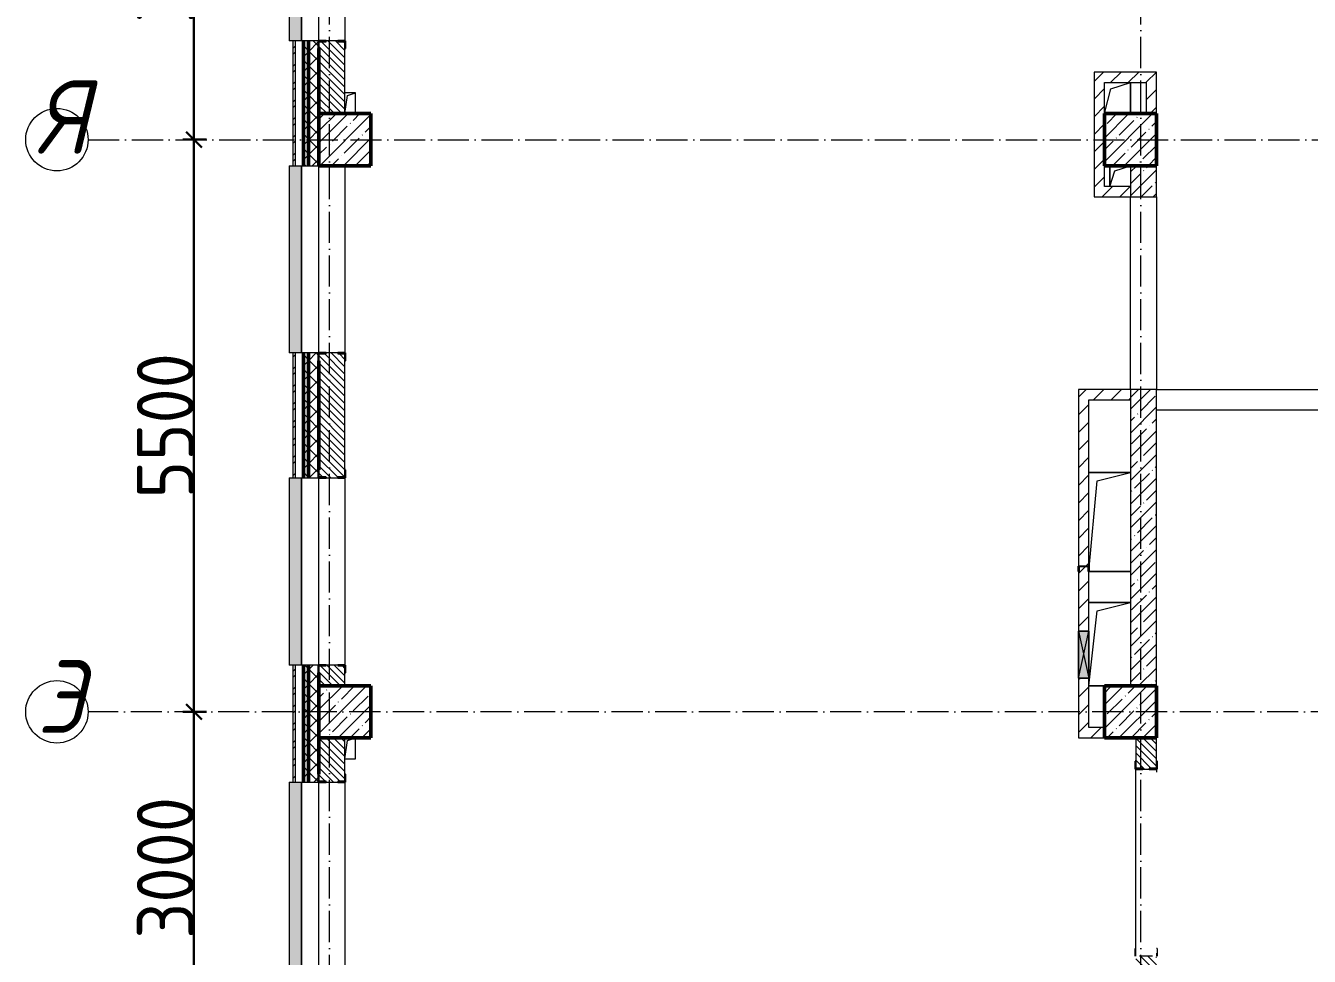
# Model space of a CAD drawing. Header units: millimetres. Extents: x -12989 to 629078, y -109036 to 555275.
# Drawn here: x 278502 to 290840, y -50732 to -41787 of the extents above; entities that cross this region are included whole.
import ezdxf

# ---------------------------------------------------------------- set-up
doc = ezdxf.new("R2010")
doc.units = ezdxf.units.MM
doc.linetypes.add('50_200_ШТРИХ_1Т_ш5_п1_п1_', pattern=[700, 500, -100, 0, -100])
for name, color, linetype, lineweight in [('4 -стяжа', 7, 'Continuous', 30), ('A-____-____-DIMS', 7, 'Continuous', 9), ('A-DETL-GENF-OTLN', 7, 'Continuous', 9), ('A-FLOR-____-OTLN', 7, 'Continuous', 9), ('A-GENM-____-MCUT', 7, 'Continuous', 25), ('A-GENM-____-OTLN', 7, 'Continuous', 9), ('A-GENM-____-OTLN-1', 7, 'Continuous', 25), ('A-GLAZ-____-OTLN', 7, 'Continuous', 9), ('A-WALL-____-MCUT-1', 7, 'Continuous', 9), ('A-WALL-____-MCUT-2', 7, 'Continuous', 50), ('A-WALL-____-MCUT-3', 7, 'Continuous', 9), ('A-WALL-____-OTLN', 7, 'Continuous', 9), ('A-WALL-____-PATT-1', 7, 'Continuous', 9), ('A-WALL-FNSH-MCUT-1', 7, 'Continuous', 9), ('I-WALL-____-OTLN', 7, 'Continuous', 9), ('S-COLS-____-MCUT', 7, 'Continuous', 50), ('S-COLS-____-OTLN', 7, 'Continuous', 9), ('S-GRID-____-IDEN', 7, 'Continuous', 9), ('S-GRID-____-OTLN-1', 7, '50_200_ШТРИХ_1Т_ш5_п1_п1_', 9)]:
    doc.layers.add(name, color=color, linetype=linetype, lineweight=lineweight)
doc.layers.add('A-GLAZ-____-OTLN-1', color=7, linetype='Continuous', lineweight=9, true_color=0xc0c0c0)
doc.layers.get('4 -стяжа').off()
doc.styles.add('ISOCPEUR_I', font='isocpeui.ttf', dxfattribs={"width": 0.9, "height": 2.5})
doc.styles.add('ISOCPEUR_I_9', font='isocpeui.ttf', dxfattribs={"width": 0.9, "height": 250})
doc.styles.add('СПДС', font='isocpeur.ttf', dxfattribs={"width": 0.9})
doc.dimstyles.new('ISO-2_5_0_9К_БОЛЬШОЙ_ОСИ', dxfattribs={"dimscale": 304.8, "dimtxt": 248.995294, "dimasz": 0.492126, "dimexe": 0.393701, "dimexo": 0, "dimgap": 0, "dimtad": 1, "dimdec": 0, "dimzin": 0, "dimdsep": 46, "dimtxsty": 'ISOCPEUR_I_9', "dimblk1": 'OBLIQUE', "dimblk2": 'OBLIQUE', "dimsah": 1, "dimcen": 0.09, "dimdle": 0.393701, "dimazin": 0, "dimtfac": 1, "dimtdec": 4, "dimtix": 1, "dimtmove": 0, "dimatfit": 3, "dimfxl": 1, "dimtvp": 1, "dimtolj": 1, "dimtzin": 0, "dimarcsym": 2})
pattern_1 = [(45, (283770.71, -86863.46), (-84.8528, 84.8528), [])]
pattern_2 = [(135, (283770.707, -86863.456), (-35.35534, -35.35534), [])]
pattern_3 = [(45, (283770.71, -86863.46), (-70.71068, 70.71068), []), (135, (283770.71, -86863.46), (-70.71068, -70.71068), [])]

# ---------------------------------------------------------------- blocks, each defined once
blk = doc.blocks.new('BSC_Колонна _Прямоугольная - 500х500-V55-АР1_План отверстий 3 этажа в осях 1-64_А-ГГ')
at = {"layer": 'S-COLS-____-OTLN'}
h = blk.add_hatch(dxfattribs=at)
h.set_pattern_fill('FP_92', color=256, style=0, pattern_type=2)
h.set_pattern_definition([(45, (2200, -43981.04), (-114.04925, 114.04925), []), (45, (2314.05, -43981.04), (-114.04925, 114.04925), [201.613, -40.323, 3.353, -36.97])])
h.paths.add_polyline_path([(-250, -250), (250, -250), (250, 250), (-250, 250), (-250, -245)], flags=0)
at = {"layer": 'S-COLS-____-MCUT'}
for p, q in [((250, 250), (-250, 250)), ((-250, 250), (-250, -250)), ((250, -250), (250, 250)), ((-250, -250), (250, -250))]:
    blk.add_line(p, q, dxfattribs=at)
blk = doc.blocks.new('BSC_Колонна _Прямоугольная - 500х500-V56-АР1_План отверстий 3 этажа в осях 1-64_А-ГГ')
at = {"layer": 'S-COLS-____-OTLN'}
h = blk.add_hatch(dxfattribs=at)
h.set_pattern_fill('FP_93', color=256, style=0, pattern_type=2)
h.set_pattern_definition([(45, (-5350, -43981.04), (-114.04925, 114.04925), []), (45, (-5235.95, -43981.04), (-114.04925, 114.04925), [201.613, -40.323, 3.353, -36.97])])
h.paths.add_polyline_path([(-250, -250), (250, -250), (250, 250), (-250, 250)], flags=0)
at = {"layer": 'S-COLS-____-MCUT'}
for p, q in [((250, 250), (-250, 250)), ((-250, 250), (-250, -250)), ((250, -250), (250, 250)), ((-250, -250), (250, -250))]:
    blk.add_line(p, q, dxfattribs=at)
blk = doc.blocks.new('BSC_Колонна _Прямоугольная - 500х500-V120-АР1_План отверстий 3 этажа в осях 1-64_А-ГГ')
at = {"layer": 'S-COLS-____-OTLN'}
h = blk.add_hatch(dxfattribs=at)
h.set_pattern_fill('FP_143', color=256, style=0, pattern_type=2)
h.set_pattern_definition([(45, (2200, -38481.04), (-114.04925, 114.04925), []), (45, (2314.05, -38481.04), (-114.04925, 114.04925), [201.613, -40.323, 3.353, -36.97])])
h.paths.add_polyline_path([(-250, -250), (250, -250), (250, 250), (-250, 250), (-250, 94)], flags=0)
at = {"layer": 'S-COLS-____-MCUT'}
for p, q in [((250, 250), (-250, 250)), ((-250, 250), (-250, -250)), ((250, -250), (250, 250)), ((-250, -250), (250, -250))]:
    blk.add_line(p, q, dxfattribs=at)
blk = doc.blocks.new('BSC_Колонна _Прямоугольная - 500х500-V121-АР1_План отверстий 3 этажа в осях 1-64_А-ГГ')
at = {"layer": 'S-COLS-____-OTLN'}
h = blk.add_hatch(dxfattribs=at)
h.set_pattern_fill('FP_144', color=256, style=0, pattern_type=2)
h.set_pattern_definition([(45, (-5350, -38481.04), (-114.04925, 114.04925), []), (45, (-5235.95, -38481.04), (-114.04925, 114.04925), [201.613, -40.323, 3.353, -36.97])])
h.paths.add_polyline_path([(-250, -250), (250, -250), (250, 250), (-250, 250), (-250, 94)], flags=0)
at = {"layer": 'S-COLS-____-MCUT'}
for p, q in [((250, 250), (-250, 250)), ((-250, 250), (-250, -250)), ((250, -250), (250, 250)), ((-250, -250), (250, -250))]:
    blk.add_line(p, q, dxfattribs=at)
blk = doc.blocks.new('Фахверк_СКБ_Уголок - 250_2700-27497298-АР1_План отверстий 3 этажа в осях 1-64_А-ГГ')
at = {"layer": 'A-GENM-____-MCUT'}
for p, q in [((200, 181), (125, 181)), ((125, 181), (125, 106)), ((131, 106), (131, 175)), ((131, 175), (200, 175)), ((200, 175), (200, 181)), ((125, 106), (131, 106)), ((131, -6), (125, -6)), ((125, -6), (125, -81)), ((125, -81), (200, -81)), ((131, -75), (131, -6)), ((200, -75), (131, -75)), ((200, -81), (200, -75))]:
    blk.add_line(p, q, dxfattribs=at)
blk = doc.blocks.new('Стойка_Влож_Полоса боковая - Полоса-28213942-АР1_План отверстий 3 этажа в осях 1-64_А-ГГ')
at = {"layer": 'A-GENM-____-OTLN'}
for p, q in [((-5, 60), (0, 60)), ((-5, -60), (-5, 60)), ((0, 31), (0, -31)), ((0, -60), (-5, -60))]:
    blk.add_line(p, q, dxfattribs=at)
blk = doc.blocks.new('Стойка_Влож_Уголок_Опорный - Уголок-28213941-АР1_План отверстий 3 этажа в осях 1-64_А-ГГ')
at = {"layer": 'A-GENM-____-OTLN'}
for p, q in [((-212, -6), (-212, 0)), ((0, 0), (0, -6)), ((-212, -75), (-212, -6)), ((-212, -6), (-206, -6)), ((-212, -75), (-206, -75)), ((-6, -6), (0, -6)), ((-6, -75), (0, -75)), ((0, -6), (0, -75))]:
    blk.add_line(p, q, dxfattribs=at)
blk = doc.blocks.new('Фахверк_СКБ_Уголок - 200_3550-28267367-АР1_План отверстий 3 этажа в осях 1-64_А-ГГ')
at = {"layer": 'A-GENM-____-MCUT'}
for p, q in [((200, 156), (125, 156)), ((125, 156), (125, 81)), ((131, 81), (131, 150)), ((131, 150), (200, 150)), ((200, 150), (200, 156)), ((125, 81), (131, 81)), ((131, 19), (125, 19)), ((125, 19), (125, -56)), ((131, -50), (131, 19)), ((125, -56), (200, -56)), ((200, -50), (131, -50)), ((200, -56), (200, -50))]:
    blk.add_line(p, q, dxfattribs=at)
blk = doc.blocks.new('154_Фахверк_СКБ_Швеллер - Тип_100_3960-28494444-АР1_План отверстий 3 этажа в осях 1-64_А-ГГ')
at = {"layer": 'A-GENM-____-MCUT'}
for p, q in [((125, 50), (175, 50)), ((125, -50), (125, 50)), ((128, 47), (128, -47)), ((175, 47), (128, 47)), ((175, 50), (175, 47)), ((175, -50), (125, -50)), ((128, -47), (175, -47)), ((175, -47), (175, -50))]:
    blk.add_line(p, q, dxfattribs=at)
blk = doc.blocks.new('AR_Отверстие прямоугольное _в плите_ - AR_Отверстие прямоугольное _в плите_-30510733-АР1_План отверстий 3 этажа в осях 1-64_А-ГГ')
at = {"layer": 'A-GENM-____-OTLN'}
for p, q in [((50, 100), (-50, 100)), ((-50, -100), (-25, 75)), ((-25, 75), (50, 100)), ((50, -100), (50, 100)), ((-50, -100), (50, -100))]:
    blk.add_line(p, q, dxfattribs=at)
blk = doc.blocks.new('AR_Отверстие прямоугольное _в плите_ - AR_Отверстие прямоугольное _в плите_-V185-АР1_План отверстий 3 этажа в осях 1-64_А-ГГ')
at = {"layer": 'A-GENM-____-OTLN'}
for p, q in [((50, 100), (-50, 100)), ((-50, -100), (-25, 75)), ((-25, 75), (50, 100)), ((50, -100), (50, 100))]:
    blk.add_line(p, q, dxfattribs=at)
blk = doc.blocks.new('AR_Отверстие прямоугольное _в плите_ - AR_Отверстие прямоугольное _в плите_-30552819-АР1_План отверстий 3 этажа в осях 1-64_А-ГГ')
at = {"layer": 'A-GENM-____-OTLN'}
for p, q in [((200, 400), (-200, 400)), ((-120, 320), (200, 400)), ((-200, -400), (-120, 320)), ((-200, -400), (-50, -400))]:
    blk.add_line(p, q, dxfattribs=at)
blk = doc.blocks.new('AR_Отверстие прямоугольное _в плите_ - AR_Отверстие прямоугольное _в плите_-30552675-АР1_План отверстий 3 этажа в осях 1-64_А-ГГ')
at = {"layer": 'A-GENM-____-OTLN'}
for p, q in [((200, 475), (-200, 475)), ((-200, -475), (-120, 395)), ((-120, 395), (200, 475)), ((-200, -475), (200, -475))]:
    blk.add_line(p, q, dxfattribs=at)
blk = doc.blocks.new('AR_Отверстие прямоугольное _в плите_ - AR_Отверстие прямоугольное _в плите_-V200-АР1_План отверстий 3 этажа в осях 1-64_А-ГГ')
at = {"layer": 'A-GENM-____-OTLN'}
for p, q in [((-100, 100), (-100, -100)), ((-100, -100), (-50, 50)), ((-50, 50), (100, 100))]:
    blk.add_line(p, q, dxfattribs=at)
blk = doc.blocks.new('AR_Отверстие прямоугольное _в плите_ - AR_Отверстие прямоугольное _в плите_-V203-АР1_План отверстий 3 этажа в осях 1-64_А-ГГ')
at = {"layer": 'A-GENM-____-OTLN'}
for p, q in [((-63, 88), (125, 150)), ((125, -150), (125, 150)), ((-125, -150), (-63, 88))]:
    blk.add_line(p, q, dxfattribs=at)
blk = doc.blocks.new('Отлив_СКБ - Отлив витража_120_НВФ-V216-АР1_План отверстий 3 этажа в осях 1-64_А-ГГ')
at = {"layer": 'A-GLAZ-____-OTLN-1'}
for points in [[(0, 2), (1800, 2), (1800, 120), (0, 120), (0, 63)], [(0, 0), (1800, 0), (1800, 2), (0, 2)]]:
    blk.add_hatch(color=256, dxfattribs=at).paths.add_polyline_path(points, flags=0)
at = {"layer": 'A-GLAZ-____-OTLN'}
for p, q in [((0, 83), (0, 120)), ((1800, 120), (0, 120)), ((0, 2), (1800, 2)), ((1800, 120), (1800, 83)), ((1800, 0), (0, 0))]:
    blk.add_line(p, q, dxfattribs=at)
blk = doc.blocks.new('AR_Отверстие прямоугольное _в стене__БезПР - AR_Отверстие прямоугольное _в стене__БезПР-36899468-АР1_План отверстий 3 этажа в осях 1-64_А-ГГ')
at = {"layer": 'A-GLAZ-____-OTLN'}
blk.add_hatch(color=256, dxfattribs=at).paths.add_polyline_path([(-225, -50), (225, -50), (225, 50), (-225, 50)], flags=0)
at = {"layer": 'A-DETL-GENF-OTLN'}
for p, q in [((-225, -50), (-225, 50)), ((-225, 50), (225, 50)), ((225, 50), (-225, -50)), ((-225, 50), (225, -50)), ((225, 50), (-225, 50)), ((-225, 50), (-225, -50)), ((225, 50), (225, -50)), ((225, -50), (225, 50)), ((225, -50), (-225, -50)), ((-225, -50), (225, -50))]:
    blk.add_line(p, q, dxfattribs=at)
at = {"layer": 'A-GLAZ-____-OTLN'}
blk.add_line((225, 50), (-225, 50), dxfattribs=at)
blk = doc.blocks.new('Ось сетки - Круг_Ø6_00__ISO-2_5_0_9K_-25732049-АР1_План отверстий 3 этажа в осях 1-64_А-ГГ')
at = {"layer": 'S-GRID-____-IDEN'}
blk.add_circle((0, 0), 3, dxfattribs=at)
blk = doc.blocks.new('_Oblique')
at = {"color": 0, "linetype": 'ByBlock', "lineweight": -2}
blk.add_line((-0.5, -0.5), (0.5, 0.5), dxfattribs=at)
blk = doc.blocks.new('*D2954')
at = {"layer": 'A-____-____-DIMS', "color": 0, "lineweight": -2, "transparency": 16777216}
for p, q in [((280119, -51502), (280119, -48262)), ((280013, -48382), (280239, -48382)), ((280013, -51382), (280239, -51382))]:
    blk.add_line(p, q, dxfattribs=at)
at = {"layer": 'Defpoints', "color": 0, "transparency": 16777216}
for p in [(280013, -48382), (280119, -48382), (280013, -51382)]:
    blk.add_point(p, dxfattribs=at)
at = {"layer": 'A-____-____-DIMS', "color": 0, "lineweight": -2, "transparency": 16777216, "xscale": 150, "yscale": 150, "zscale": 150}
for p, rotation in [((280119, -48382), 90), ((280119, -51382), 270)]:
    blk.add_blockref('_Oblique', p, dxfattribs=dict(at, rotation=rotation))
at = {"layer": 'A-____-____-DIMS', "color": 0, "transparency": 16777216, "insert": (279845, -49882), "char_height": 548.6, "attachment_point": 5, "rotation": 90, "style": 'СПДС'}
blk.add_mtext('\\A1;3000', dxfattribs=at)
blk = doc.blocks.new('*D2955')
at = {"layer": 'A-____-____-DIMS', "color": 0, "lineweight": -2, "transparency": 16777216}
for p, q in [((280119, -48502), (280119, -42762)), ((280013, -42882), (280239, -42882)), ((280013, -48382), (280239, -48382))]:
    blk.add_line(p, q, dxfattribs=at)
at = {"layer": 'Defpoints', "color": 0, "transparency": 16777216}
for p in [(280013, -42882), (280119, -42882), (280013, -48382)]:
    blk.add_point(p, dxfattribs=at)
at = {"layer": 'A-____-____-DIMS', "color": 0, "lineweight": -2, "transparency": 16777216, "xscale": 150, "yscale": 150, "zscale": 150}
for p, rotation in [((280119, -42882), 90), ((280119, -48382), 270)]:
    blk.add_blockref('_Oblique', p, dxfattribs=dict(at, rotation=rotation))
at = {"layer": 'A-____-____-DIMS', "color": 0, "transparency": 16777216, "insert": (279845, -45632), "char_height": 548.6, "attachment_point": 5, "rotation": 90, "style": 'СПДС'}
blk.add_mtext('\\A1;5500', dxfattribs=at)
blk = doc.blocks.new('*D2956')
at = {"layer": 'A-____-____-DIMS', "color": 0, "lineweight": -2, "transparency": 16777216}
for p, q in [((280013, -39232), (280239, -39232)), ((280119, -43002), (280119, -39112)), ((280013, -42882), (280239, -42882))]:
    blk.add_line(p, q, dxfattribs=at)
at = {"layer": 'Defpoints', "color": 0, "transparency": 16777216}
for p in [(280013, -39232), (280119, -39232), (280013, -42882)]:
    blk.add_point(p, dxfattribs=at)
at = {"layer": 'A-____-____-DIMS', "color": 0, "lineweight": -2, "transparency": 16777216, "xscale": 150, "yscale": 150, "zscale": 150}
for p, rotation in [((280119, -39232), 90), ((280119, -42882), 270)]:
    blk.add_blockref('_Oblique', p, dxfattribs=dict(at, rotation=rotation))
at = {"layer": 'A-____-____-DIMS', "color": 0, "transparency": 16777216, "insert": (279845, -41057), "char_height": 548.6, "attachment_point": 5, "rotation": 90, "style": 'СПДС'}
blk.add_mtext('\\A1;3650', dxfattribs=at)
blk = doc.blocks.new('3эт')
at = {"layer": 'S-GRID-____-OTLN-1', "color": 251, "ltscale": 0.6, "true_color": 0x636466}
for p, q in [((281420.7, -91346.1), (281420.7, -36982.5)), ((289220.7, -91346.1), (289220.7, -36982.5)), ((279101.9, -42882.4), (310478.4, -42882.4)), ((310478.4, -48382.4), (279101.9, -48382.4))]:
    blk.add_line(p, q, dxfattribs=at)
at = {"layer": 'S-GRID-____-IDEN', "char_height": 700, "width": 223.671, "attachment_point": 1, "style": 'ISOCPEUR_I'}
for s, insert in [('\\fISOCPEUR|b0|i1|c204|p34|;\\W.9;Я', (278606.7, -42314.8)), ('\\fISOCPEUR|b0|i1|c204|p34|;\\W.9;Э', (278611.9, -47885.4))]:
    blk.add_mtext(s, dxfattribs=dict(at, insert=insert))
at = {"layer": 'A-____-____-DIMS'}
for base, p1, p2, override, picture, middle in [((280119.3, -39232.4), (280013.2, -42882.4), (280013.2, -39232.4), {"dimtxt": 1.8, "dimpost": '<>', "dimtxsty": 'СПДС', "dimfxl": 3650}, '*D2956', (279845, -41057.4)), ((280119.3, -42882.4), (280013.2, -48382.4), (280013.2, -42882.4), {"dimtxt": 1.8, "dimpost": '<>', "dimtxsty": 'СПДС', "dimfxl": 5500}, '*D2955', (279845, -45632.4)), ((280119.3, -48382.4), (280013.2, -51382.4), (280013.2, -48382.4), {"dimtxt": 1.8, "dimpost": '<>', "dimtxsty": 'СПДС', "dimfxl": 3000}, '*D2954', (279845, -49882.4))]:
    dim = blk.add_linear_dim(base=base, p1=p1, p2=p2, angle=90, dimstyle='ISO-2_5_0_9К_БОЛЬШОЙ_ОСИ', override=override, dxfattribs=at)
    dim.commit()
    dim.dimension.update_dxf_attribs({"geometry": picture, "text_midpoint": middle})

msp = doc.modelspace()

# ---------------------------------------------------------------- hatches: boundary and pattern name
at = {"layer": 'A-WALL-____-PATT-1'}
h = msp.add_hatch(dxfattribs=at)
h.set_pattern_fill('FP_3', color=256, style=0, pattern_type=2)
h.set_pattern_definition([(45, (283770.71, -86863.46), (-85.5366, 85.5366), []), (45, (283827.73, -86863.46), (-85.5366, 85.5366), [])])
h.paths.add_polyline_path([(281090.7074, -54802.4142), (281090.7074, -53782.4142), (281070.7074, -53782.4142), (281070.7074, -54802.4142)], flags=0)
h.paths.add_polyline_path([(281070.7074, -51982.4142), (281090.7074, -51982.4142), (281090.7074, -50857.4142), (281070.7074, -50857.4142), (281070.7074, -51728.1878)], flags=0)
h.paths.add_polyline_path([(281090.7074, -49057.4142), (281090.7074, -47932.4142), (281070.7074, -47932.4142), (281070.7074, -49057.4142)], flags=0)
h.paths.add_polyline_path([(281090.7074, -46132.4142), (281090.7074, -44932.4142), (281070.7074, -44932.4142), (281070.7074, -46132.4142)], flags=0)
h.paths.add_polyline_path([(281090.7074, -43132.4142), (281090.7074, -41932.4142), (281070.7074, -41932.4142), (281070.7074, -43132.4142)], flags=0)
h.paths.add_polyline_path([(281090.7074, -40132.4142), (281090.7074, -38882.4142), (281070.7074, -38882.4142), (281070.7074, -40132.4142)], flags=0)
h = msp.add_hatch(dxfattribs=at)
h.set_pattern_fill('FP_1', color=256, style=0, pattern_type=2)
h.set_pattern_definition(pattern_3)
h.paths.add_polyline_path([(281220.7074, -54632.4142), (281220.7074, -53782.4142), (281170.7074, -53782.4142), (281170.7074, -54632.4142)], flags=0)
h.paths.add_polyline_path([(281170.7074, -51982.4142), (281220.7074, -51982.4142), (281220.7074, -50857.4142), (281170.7074, -50857.4142), (281170.7074, -51728.1878)], flags=0)
h.paths.add_polyline_path([(281220.7074, -49057.4142), (281220.7074, -47932.4142), (281170.7074, -47932.4142), (281170.7074, -49057.4142)], flags=0)
h.paths.add_polyline_path([(281170.7074, -46132.4142), (281220.7074, -46132.4142), (281220.7074, -44932.4142), (281170.7074, -44932.4142)], flags=0)
h.paths.add_polyline_path([(281220.7074, -43132.4142), (281220.7074, -41932.4142), (281170.7074, -41932.4142), (281170.7074, -43132.4142)], flags=0)
h.paths.add_polyline_path([(281220.7074, -40132.4142), (281220.7074, -38982.4142), (281170.7074, -38982.4142), (281170.7074, -40132.4142)], flags=0)
h = msp.add_hatch(dxfattribs=at)
h.set_pattern_fill('FP_1', color=256, style=0, pattern_type=2)
h.set_pattern_definition(pattern_3)
h.paths.add_polyline_path([(281320.7074, -54632.4142), (281320.7074, -53857.4142), (281314.7074, -53857.4142), (281314.7074, -53782.4142), (281220.7074, -53782.4142), (281220.7074, -54632.4142)], flags=0)
h.paths.add_polyline_path([(281220.7074, -51982.4142), (281314.7074, -51982.4142), (281314.7074, -51907.4142), (281320.7074, -51907.4142), (281320.7074, -50932.4142), (281314.7074, -50932.4142), (281314.7074, -50857.4142), (281220.7074, -50857.4142), (281220.7074, -51728.1878)], flags=0)
h.paths.add_polyline_path([(281220.7074, -49057.4142), (281314.7074, -49057.4142), (281314.7074, -48982.4142), (281320.7074, -48982.4142), (281320.7074, -48007.4142), (281314.7074, -48007.4142), (281314.7074, -47932.4142), (281220.7074, -47932.4142), (281220.7074, -49051.4142)], flags=0)
h.paths.add_polyline_path([(281220.7074, -46132.4142), (281314.7074, -46132.4142), (281314.7074, -46057.4142), (281320.7074, -46057.4142), (281320.7074, -45007.4142), (281314.7074, -45007.4142), (281314.7074, -44932.4142), (281220.7074, -44932.4142), (281220.7074, -46126.4142)], flags=0)
h.paths.add_polyline_path([(281220.7074, -43132.4142), (281320.7074, -43132.4142), (281320.7074, -42007.4142), (281314.7074, -42007.4142), (281314.7074, -41932.4142), (281220.7074, -41932.4142), (281220.7074, -43127.884)], flags=0)
h.paths.add_polyline_path([(281220.7074, -40132.4142), (281314.7074, -40132.4142), (281314.7074, -40057.4142), (281320.7074, -40057.4142), (281320.7074, -39032.4142), (281220.7074, -39032.4142), (281220.7074, -39687.7625)], flags=0)
h = msp.add_hatch(dxfattribs=at)
h.set_pattern_fill('FP_6', color=256, style=0, pattern_type=2)
h.set_pattern_definition(pattern_2)
h.paths.add_polyline_path([(281570.7074, -42632.4142), (281570.7074, -41938.4142), (281501.7074, -41938.4142), (281501.7074, -41932.4142), (281389.7074, -41932.4142), (281389.7074, -41938.4142), (281320.7074, -41938.4142), (281320.7074, -42632.4142)], flags=0)
h.paths.add_polyline_path([(281501.7074, -40132.4142), (281501.7074, -40126.4142), (281570.7074, -40126.4142), (281570.7074, -39632.4142), (281320.7074, -39632.4142), (281320.7074, -40126.4142), (281389.7074, -40126.4142), (281389.7074, -40132.4142)], flags=0)
h = msp.add_hatch(dxfattribs=at)
h.set_pattern_fill('FP_4', color=256, style=0, pattern_type=2)
h.set_pattern_definition(pattern_1)
h.paths.add_polyline_path([(288770.7074, -43332.4142), (288870.7074, -43332.4142), (288870.7074, -42232.4142), (288770.7074, -42232.4142), (288770.7074, -43132.4142)], flags=0)
h = msp.add_hatch(dxfattribs=at)
h.set_pattern_fill('FP_4', color=256, style=0, pattern_type=2)
h.set_pattern_definition(pattern_1)
h.paths.add_polyline_path([(289270.7074, -42332.4142), (289270.7074, -42232.4142), (288870.7074, -42232.4142), (288870.7074, -42332.4142)], flags=0)
h = msp.add_hatch(dxfattribs=at)
h.set_pattern_fill('FP_4', color=256, style=0, pattern_type=2)
h.set_pattern_definition(pattern_1)
h.paths.add_polyline_path([(289370.7074, -42632.4142), (289370.7074, -42232.4142), (289270.7074, -42232.4142), (289270.7074, -42632.4142)], flags=0)
h = msp.add_hatch(dxfattribs=at)
h.set_pattern_fill('FP_38', color=256, style=0, pattern_type=2)
h.set_pattern_definition([(45, (283770.7, -86863.46), (-114.04925, 114.04925), []), (45, (283884.76, -86863.46), (-114.04925, 114.04925), [201.612, -40.322, 3.353, -36.97])])
h.paths.add_polyline_path([(289120.7074, -48132.4142), (289370.7074, -48132.4142), (289370.7074, -45282.4142), (289120.7074, -45282.4142)], flags=0)
h.paths.add_polyline_path([(289370.7074, -43432.4142), (289370.7074, -43132.4142), (289120.7074, -43132.4142), (289120.7074, -43432.4142)], flags=0)
h = msp.add_hatch(dxfattribs=at)
h.set_pattern_fill('FP_4', color=256, style=0, pattern_type=2)
h.set_pattern_definition(pattern_1)
h.paths.add_polyline_path([(289120.7074, -43432.4142), (289120.7074, -43332.4142), (288770.7074, -43332.4142), (288770.7074, -43432.4142)], flags=0)
h = msp.add_hatch(dxfattribs=at)
h.set_pattern_fill('FP_6', color=256, style=0, pattern_type=2)
h.set_pattern_definition(pattern_2)
h.paths.add_polyline_path([(281514.7074, -48132.4142), (281570.7074, -48132.4142), (281570.7074, -47938.4142), (281501.7074, -47938.4142), (281501.7074, -47932.4142), (281389.7074, -47932.4142), (281389.7074, -47938.4142), (281320.7074, -47938.4142), (281320.7074, -48132.4142)], flags=0)
h.paths.add_polyline_path([(281389.7074, -46132.4142), (281501.7074, -46132.4142), (281501.7074, -46126.4142), (281570.7074, -46126.4142), (281570.7074, -44938.4142), (281501.7074, -44938.4142), (281501.7074, -44932.4142), (281389.7074, -44932.4142), (281389.7074, -44938.4142), (281320.7074, -44938.4142), (281320.7074, -46126.4142), (281389.7074, -46126.4142)], flags=0)
h = msp.add_hatch(dxfattribs=at)
h.set_pattern_fill('FP_4', color=256, style=0, pattern_type=2)
h.set_pattern_definition(pattern_1)
h.paths.add_polyline_path([(289120.7074, -45382.4142), (289120.7074, -45282.4142), (288620.7074, -45282.4142), (288620.7074, -45382.4142), (288720.7074, -45382.4142)], flags=0)
h = msp.add_hatch(dxfattribs=at)
h.set_pattern_fill('FP_4', color=256, style=0, pattern_type=2)
h.set_pattern_definition(pattern_1)
h.paths.add_polyline_path([(288620.7074, -48532.4142), (288720.7074, -48532.4142), (288720.7074, -48057.4142), (288620.7074, -48057.4142), (288620.7074, -48288.0663)], flags=0)
h.paths.add_polyline_path([(288717.7074, -47607.4142), (288720.7074, -47607.4142), (288720.7074, -47032.4142), (288717.7074, -47032.4142), (288717.7074, -46985.4142), (288623.7074, -46985.4142), (288623.7074, -47032.4142), (288620.7074, -47032.4142), (288620.7074, -47607.4142), (288623.7074, -47607.4142)], flags=0)
h.paths.add_polyline_path([(288620.7074, -46982.4142), (288720.7074, -46982.4142), (288720.7074, -45382.4142), (288620.7074, -45382.4142)], flags=0)
h = msp.add_hatch(dxfattribs=at)
h.set_pattern_fill('FP_4', color=256, style=0, pattern_type=2)
h.set_pattern_definition(pattern_1)
h.paths.add_polyline_path([(288870.7074, -48632.4142), (288870.7074, -48532.4142), (288620.7074, -48532.4142), (288620.7074, -48632.4142)], flags=0)
h = msp.add_hatch(dxfattribs=at)
h.set_pattern_fill('FP_6', color=256, style=0, pattern_type=2)
h.set_pattern_definition(pattern_2)
h.paths.add_polyline_path([(281321.0229, -51132.4142), (281570.7074, -51132.4142), (281570.7074, -50863.4142), (281501.7074, -50863.4142), (281501.7074, -50857.4142), (281389.7074, -50857.4142), (281389.7074, -50863.4142), (281320.7074, -50863.4142), (281320.7074, -51132.4142)], flags=0)
h.paths.add_polyline_path([(281501.7074, -49057.4142), (281501.7074, -49051.4142), (281570.7074, -49051.4142), (281570.7074, -48632.7616), (281320.7074, -48632.7616), (281320.7074, -49051.4142), (281389.7074, -49051.4142), (281389.7074, -49057.4142)], flags=0)
h = msp.add_hatch(dxfattribs=at)
h.set_pattern_fill('FP_6', color=256, style=0, pattern_type=2)
h.set_pattern_definition(pattern_2)
h.paths.add_polyline_path([(289330.7074, -51132.4142), (289370.7074, -51132.4142), (289370.7074, -50738.4142), (289301.7074, -50738.4142), (289301.7074, -50732.4142), (289239.7074, -50732.4142), (289239.7074, -50738.4142), (289170.7074, -50738.4142), (289170.7074, -51132.4142), (289210.7074, -51132.4142)], flags=0)
h.paths.add_polyline_path([(289239.7074, -48932.4142), (289301.7074, -48932.4142), (289301.7074, -48926.4142), (289370.7074, -48926.4142), (289370.7074, -48632.4142), (289170.7074, -48632.4142), (289170.7074, -48926.4142), (289239.7074, -48926.4142)], flags=0)

# ---------------------------------------------------------------- linework, layer by layer
at = {"layer": 'A-FLOR-____-OTLN'}
for p, q in [((289120.7074, -42332.4142), (289120.7074, -42632.4142)), ((288920.7074, -43332.4142), (288920.7074, -43132.4142)), ((288720.7074, -46082.4142), (289120.7074, -46082.4142)), ((289120.7074, -47032.4142), (288720.7074, -47032.4142)), ((288720.7074, -47332.4142), (289120.7074, -47332.4142)), ((288870.7074, -48132.4142), (288720.7074, -48132.4142))]:
    msp.add_line(p, q, dxfattribs=at)
at = {"layer": 'A-WALL-____-MCUT-1'}
for p, q in [((289120.7074, -43132.4142), (289120.7074, -43432.4142)), ((289370.7074, -43432.4142), (289370.7074, -43132.4142)), ((289120.7074, -43432.4142), (289370.7074, -43432.4142)), ((289370.7074, -45282.4142), (289120.7074, -45282.4142)), ((289120.7074, -45282.4142), (289120.7074, -48132.4142)), ((289370.7074, -48132.4142), (289370.7074, -45282.4142))]:
    msp.add_line(p, q, dxfattribs=at)
at = {"layer": 'A-WALL-____-MCUT-2'}
for p, q in [((281170.7074, -43132.4142), (281170.7074, -41932.4142)), ((281220.7074, -43132.4142), (281220.7074, -41932.4142)), ((281320.7074, -42007.4142), (281320.7074, -42632.4142)), ((281170.7074, -46132.4142), (281170.7074, -44932.4142)), ((281220.7074, -46132.4142), (281220.7074, -44932.4142)), ((281320.7074, -45007.4142), (281320.7074, -46057.4142)), ((281170.7074, -49057.4142), (281170.7074, -47932.4142)), ((281220.7074, -49057.4142), (281220.7074, -47932.4142)), ((281320.7074, -48007.4142), (281320.7074, -48132.4142)), ((281320.7074, -48632.7616), (281320.7074, -48982.4142))]:
    msp.add_line(p, q, dxfattribs=at)
at = {"layer": 'A-WALL-____-MCUT-3'}
for p, q in [((281314.7074, -41932.4142), (281090.7074, -41932.4142)), ((281090.7074, -41932.4142), (281090.7074, -43132.4142)), ((281501.7074, -41932.4142), (281389.7074, -41932.4142)), ((281570.7074, -42632.4142), (281570.7074, -42007.4142)), ((281090.7074, -43132.4142), (281320.7074, -43132.4142)), ((281314.7074, -44932.4142), (281090.7074, -44932.4142)), ((281090.7074, -44932.4142), (281090.7074, -46132.4142)), ((281501.7074, -44932.4142), (281389.7074, -44932.4142)), ((281570.7074, -46057.4142), (281570.7074, -45007.4142)), ((281090.7074, -46132.4142), (281314.7074, -46132.4142)), ((281389.7074, -46132.4142), (281501.7074, -46132.4142)), ((281314.7074, -47932.4142), (281090.7074, -47932.4142)), ((281090.7074, -47932.4142), (281090.7074, -49057.4142)), ((281501.7074, -47932.4142), (281389.7074, -47932.4142)), ((281570.7074, -48132.4142), (281570.7074, -48007.4142)), ((281570.7074, -48632.7616), (281320.7074, -48632.7616)), ((281570.7074, -48982.4142), (281570.7074, -48632.7616)), ((289170.7074, -48632.4142), (289170.7074, -48857.4142)), ((289370.7074, -48857.4142), (289370.7074, -48632.4142)), ((289239.7074, -48932.4142), (289301.7074, -48932.4142)), ((281090.7074, -49057.4142), (281314.7074, -49057.4142)), ((281389.7074, -49057.4142), (281501.7074, -49057.4142))]:
    msp.add_line(p, q, dxfattribs=at)
at = {"layer": 'A-WALL-____-OTLN'}
for p, q in [((281320.7074, -41932.4142), (281320.7074, -40132.4142)), ((281570.7074, -40132.4142), (281570.7074, -41932.4142)), ((281320.7074, -44932.4142), (281320.7074, -43132.4142)), ((281570.7074, -43132.4142), (281570.7074, -44932.4142)), ((289120.7074, -45282.4142), (289120.7074, -43432.4142)), ((289370.7074, -43432.4142), (289370.7074, -45282.4142)), ((281320.7074, -47932.4142), (281320.7074, -46132.4142)), ((281570.7074, -46132.4142), (281570.7074, -47932.4142)), ((281320.7074, -50857.4142), (281320.7074, -49057.4142)), ((281570.7074, -49057.4142), (281570.7074, -50857.4142))]:
    msp.add_line(p, q, dxfattribs=at)
at = {"layer": 'A-WALL-FNSH-MCUT-1'}
for p, q in [((281070.7074, -41932.4142), (281070.7074, -43132.4142)), ((281090.7074, -41932.4142), (281070.7074, -41932.4142)), ((288770.7074, -42232.4142), (288770.7074, -43432.4142)), ((289370.7074, -42232.4142), (288770.7074, -42232.4142)), ((289370.7074, -42632.4142), (289370.7074, -42232.4142)), ((288870.7074, -42632.4142), (288870.7074, -42332.4142)), ((288870.7074, -42332.4142), (289270.7074, -42332.4142)), ((289270.7074, -42332.4142), (289270.7074, -42632.4142)), ((281070.7074, -43132.4142), (281090.7074, -43132.4142)), ((288870.7074, -43332.4142), (288870.7074, -43132.4142)), ((289120.7074, -43332.4142), (288870.7074, -43332.4142)), ((288770.7074, -43432.4142), (289120.7074, -43432.4142)), ((281070.7074, -44932.4142), (281070.7074, -46132.4142)), ((281090.7074, -44932.4142), (281070.7074, -44932.4142)), ((288620.7074, -45282.4142), (288620.7074, -46982.4142)), ((289120.7074, -45282.4142), (288620.7074, -45282.4142)), ((288720.7074, -46982.4142), (288720.7074, -45382.4142)), ((288720.7074, -45382.4142), (289120.7074, -45382.4142)), ((281070.7074, -46132.4142), (281090.7074, -46132.4142)), ((288620.7074, -47032.4142), (288620.7074, -47607.4142)), ((288720.7074, -47607.4142), (288720.7074, -47032.4142)), ((281070.7074, -47932.4142), (281070.7074, -49057.4142)), ((281090.7074, -47932.4142), (281070.7074, -47932.4142)), ((288620.7074, -48057.4142), (288620.7074, -48632.4142)), ((288720.7074, -48532.4142), (288720.7074, -48057.4142)), ((288870.7074, -48532.4142), (288720.7074, -48532.4142)), ((288620.7074, -48632.4142), (288870.7074, -48632.4142)), ((281070.7074, -49057.4142), (281090.7074, -49057.4142))]:
    msp.add_line(p, q, dxfattribs=at)
at = {"layer": 'I-WALL-____-OTLN'}
for p, q in [((289370.7074, -45282.4142), (293670.7074, -45282.4142)), ((293670.7074, -45482.4142), (289370.7074, -45482.4142)), ((289170.7074, -50732.4142), (289170.7074, -48932.4142)), ((289370.7074, -48932.4142), (289370.7074, -48962.4142)), ((289370.7074, -50702.4142), (289370.7074, -50732.4142))]:
    msp.add_line(p, q, dxfattribs=at)

# ---------------------------------------------------------------- block references
at = {"layer": '4 -стяжа'}
msp.add_blockref('3эт', (0, 0), dxfattribs=at)
at = {"layer": 'A-GENM-____-OTLN'}
for name, p in [('AR_Отверстие прямоугольное _в плите_ - AR_Отверстие прямоугольное _в плите_-V185-АР1_План отверстий 3 этажа в осях 1-64_А-ГГ', (281620.7008, -42532.3832)), ('AR_Отверстие прямоугольное _в плите_ - AR_Отверстие прямоугольное _в плите_-V203-АР1_План отверстий 3 этажа в осях 1-64_А-ГГ', (288995.7074, -42482.4142)), ('AR_Отверстие прямоугольное _в плите_ - AR_Отверстие прямоугольное _в плите_-V200-АР1_План отверстий 3 этажа в осях 1-64_А-ГГ', (289020.7074, -43232.4142)), ('AR_Отверстие прямоугольное _в плите_ - AR_Отверстие прямоугольное _в плите_-30552675-АР1_План отверстий 3 этажа в осях 1-64_А-ГГ', (288920.7074, -46557.4142)), ('AR_Отверстие прямоугольное _в плите_ - AR_Отверстие прямоугольное _в плите_-30552819-АР1_План отверстий 3 этажа в осях 1-64_А-ГГ', (288920.7074, -47732.4142)), ('AR_Отверстие прямоугольное _в плите_ - AR_Отверстие прямоугольное _в плите_-30510733-АР1_План отверстий 3 этажа в осях 1-64_А-ГГ', (281620.7074, -48732.7616))]:
    msp.add_blockref(name, p, dxfattribs=at)
for name, p, rotation in [('Стойка_Влож_Уголок_Опорный - Уголок-28213941-АР1_План отверстий 3 этажа в осях 1-64_А-ГГ', (289164.7074, -50732.4142), 180), ('Стойка_Влож_Полоса боковая - Полоса-28213942-АР1_План отверстий 3 этажа в осях 1-64_А-ГГ', (289270.7074, -50732.4142), 269.9999999999999)]:
    msp.add_blockref(name, p, dxfattribs=dict(at, rotation=rotation))
at = {"layer": 'A-GENM-____-OTLN-1'}
for name, p, rotation in [('Фахверк_СКБ_Уголок - 250_2700-27497298-АР1_План отверстий 3 этажа в осях 1-64_А-ГГ', (281395.7074, -41807.4142), 269.9999999999999), ('Фахверк_СКБ_Уголок - 250_2700-27497298-АР1_План отверстий 3 этажа в осях 1-64_А-ГГ', (281395.7074, -44807.4142), 269.9999999999999), ('Фахверк_СКБ_Уголок - 250_2700-27497298-АР1_План отверстий 3 этажа в осях 1-64_А-ГГ', (281495.7074, -46257.4142), 89.99999999999991), ('154_Фахверк_СКБ_Швеллер - Тип_100_3960-28494444-АР1_План отверстий 3 этажа в осях 1-64_А-ГГ', (288670.7074, -46857.4142), 270), ('Фахверк_СКБ_Уголок - 250_2700-27497298-АР1_План отверстий 3 этажа в осях 1-64_А-ГГ', (281395.7074, -47807.4142), 269.9999999999999), ('Фахверк_СКБ_Уголок - 200_3550-28267367-АР1_План отверстий 3 этажа в осях 1-64_А-ГГ', (289320.7074, -49057.4142), 89.99999999999991), ('Фахверк_СКБ_Уголок - 250_2700-27497298-АР1_План отверстий 3 этажа в осях 1-64_А-ГГ', (281495.7074, -49182.4142), 89.99999999999991)]:
    msp.add_blockref(name, p, dxfattribs=dict(at, rotation=rotation))
at = {"layer": 'A-GLAZ-____-OTLN', "rotation": 90}
for name, p in [('Отлив_СКБ - Отлив витража_120_НВФ-V216-АР1_План отверстий 3 этажа в осях 1-64_А-ГГ', (281153.7074, -41932.4142)), ('Отлив_СКБ - Отлив витража_120_НВФ-V216-АР1_План отверстий 3 этажа в осях 1-64_А-ГГ', (281153.7074, -44932.4142)), ('Отлив_СКБ - Отлив витража_120_НВФ-V216-АР1_План отверстий 3 этажа в осях 1-64_А-ГГ', (281153.7074, -47932.4142)), ('AR_Отверстие прямоугольное _в стене__БезПР - AR_Отверстие прямоугольное _в стене__БезПР-36899468-АР1_План отверстий 3 этажа в осях 1-64_А-ГГ', (288670.7074, -47832.4142)), ('Отлив_СКБ - Отлив витража_120_НВФ-V216-АР1_План отверстий 3 этажа в осях 1-64_А-ГГ', (281153.7074, -50857.4142))]:
    msp.add_blockref(name, p, dxfattribs=at)
at = {"layer": 'S-COLS-____-OTLN'}
for name, p in [('BSC_Колонна _Прямоугольная - 500х500-V55-АР1_План отверстий 3 этажа в осях 1-64_А-ГГ', (281570.7074, -42882.4142)), ('BSC_Колонна _Прямоугольная - 500х500-V56-АР1_План отверстий 3 этажа в осях 1-64_А-ГГ', (289120.7074, -42882.4142)), ('BSC_Колонна _Прямоугольная - 500х500-V120-АР1_План отверстий 3 этажа в осях 1-64_А-ГГ', (281570.7074, -48382.4142)), ('BSC_Колонна _Прямоугольная - 500х500-V121-АР1_План отверстий 3 этажа в осях 1-64_А-ГГ', (289120.7074, -48382.4142))]:
    msp.add_blockref(name, p, dxfattribs=at)
at = {"layer": 'S-GRID-____-IDEN', "xscale": 99.99999999999993, "yscale": 99.99999999999993, "zscale": 99.99999999999993}
for p, rotation in [((278801.9372, -42882.4142), 269.9999999999995), ((278801.9372, -48382.4142), 89.99999999999982)]:
    msp.add_blockref('Ось сетки - Круг_Ø6_00__ISO-2_5_0_9K_-25732049-АР1_План отверстий 3 этажа в осях 1-64_А-ГГ', p, dxfattribs=dict(at, rotation=rotation))

doc.saveas('drawing.dxf')
